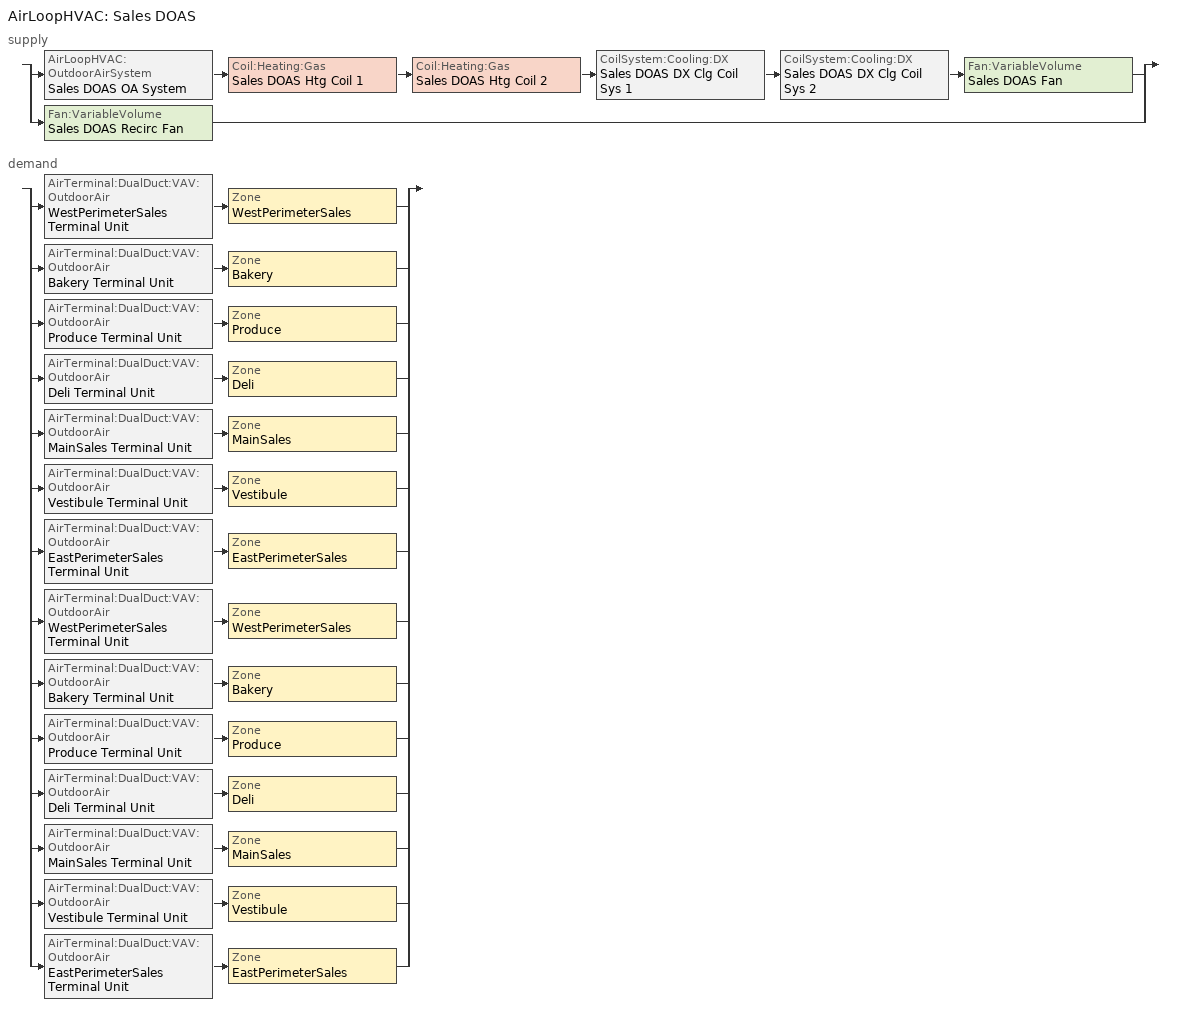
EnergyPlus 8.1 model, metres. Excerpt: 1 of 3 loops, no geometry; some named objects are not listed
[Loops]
AirLoopHVAC 'Sales DOAS'
 supply: split
  | AirLoopHVAC:OutdoorAirSystem 'Sales DOAS OA System' > Coil:Heating:Gas 'Sales DOAS Htg Coil 1' > Coil:Heating:Gas 'Sales DOAS Htg Coil 2' > CoilSystem:Cooling:DX 'Sales DOAS DX Clg Coil Sys 1' > CoilSystem:Cooling:DX 'Sales DOAS DX Clg Coil Sys 2' > Fan:VariableVolume 'Sales DOAS Fan'
  | Fan:VariableVolume 'Sales DOAS Recirc Fan'
 demand: split
  | AirTerminal:DualDuct:VAV:OutdoorAir 'WestPerimeterSales Terminal Unit' > Zone 'WestPerimeterSales'
  | AirTerminal:DualDuct:VAV:OutdoorAir 'Bakery Terminal Unit' > Zone 'Bakery'
  | AirTerminal:DualDuct:VAV:OutdoorAir 'Produce Terminal Unit' > Zone 'Produce'
  | AirTerminal:DualDuct:VAV:OutdoorAir 'Deli Terminal Unit' > Zone 'Deli'
  | AirTerminal:DualDuct:VAV:OutdoorAir 'MainSales Terminal Unit' > Zone 'MainSales'
  | AirTerminal:DualDuct:VAV:OutdoorAir 'Vestibule Terminal Unit' > Zone 'Vestibule'
  | AirTerminal:DualDuct:VAV:OutdoorAir 'EastPerimeterSales Terminal Unit' > Zone 'EastPerimeterSales'
  | AirTerminal:DualDuct:VAV:OutdoorAir 'WestPerimeterSales Terminal Unit' > Zone 'WestPerimeterSales'
  | AirTerminal:DualDuct:VAV:OutdoorAir 'Bakery Terminal Unit' > Zone 'Bakery'
  | AirTerminal:DualDuct:VAV:OutdoorAir 'Produce Terminal Unit' > Zone 'Produce'
  | AirTerminal:DualDuct:VAV:OutdoorAir 'Deli Terminal Unit' > Zone 'Deli'
  | AirTerminal:DualDuct:VAV:OutdoorAir 'MainSales Terminal Unit' > Zone 'MainSales'
  | AirTerminal:DualDuct:VAV:OutdoorAir 'Vestibule Terminal Unit' > Zone 'Vestibule'
  | AirTerminal:DualDuct:VAV:OutdoorAir 'EastPerimeterSales Terminal Unit' > Zone 'EastPerimeterSales'
[Sizing:Zone] Zone Cooling Design Supply Air Temperature Input Method=SupplyAirTemperature; Zone Cooling Design Supply Air Temperature {C}=14; Zone Heating Design Supply Air Temperature Input Method=SupplyAirTemperature; Zone Heating Design Supply Air Temperature {C}=40; Zone Cooling Design Supply Air Humidity Ratio {kgWater/kgDryAir}=0.0085; Zone Heating Design Supply Air Humidity Ratio {kgWater/kgDryAir}=0.008; Cooling Design Air Flow Method=DesignDay; Cooling Minimum Air Flow Fraction=0; Heating Design Air Flow Method=DesignDay; Heating Design Air Flow Rate {m3/s}=0
Name | Design Specification Outdoor Air Object
WestPerimeterSales | SZ DSOA WestPerimeterSales
Bakery | SZ DSOA Bakery
Produce | SZ DSOA Produce
Deli | SZ DSOA Deli
MainSales | SZ DSOA MainSales
Vestibule | SZ DSOA Vestibule
EastPerimeterSales | SZ DSOA EastPerimeterSales
[DesignSpecification:OutdoorAir] Outdoor Air Method=Sum; Outdoor Air Flow Air Changes per Hour {1/hr}=0; Outdoor Air Flow Rate Fraction Schedule=Bldg_Occ_Sch
Name | Outdoor Air Flow per Person {m3/s-person} | Outdoor Air Flow per Zone Floor Area {m3/s-m2} | Outdoor Air Flow per Zone {m3/s}
SZ DSOA WestPerimeterSales; SZ DSOA Produce; SZ DSOA MainSales; SZ DSOA EastPerimeterSales | 0 | 0.0015 | 0
SZ DSOA Bakery; SZ DSOA Deli | 0.0075 | 0 | 1.11049
SZ DSOA Vestibule | 0 | 0.00025 | 0
[ZoneControl:Thermostat] Control Type Schedule=Dual Zone Control Type Sched; Control Object Type 1=ThermostatSetpoint:DualSetpoint
Name | Zone or ZoneList | Control Name 1
WestPerimeterSales Thermostat | WestPerimeterSales | WestPerimeterSales DualSPSched
Bakery Thermostat | Bakery | Bakery DualSPSched
Produce Thermostat | Produce | Produce DualSPSched
Deli Thermostat | Deli | Deli DualSPSched
MainSales Thermostat | MainSales | MainSales DualSPSched
Vestibule Thermostat | Vestibule | Vestibule DualSPSched
EastPerimeterSales Thermostat | EastPerimeterSales | EastPerimeterSales DualSPSched
[ThermostatSetpoint:DualSetpoint]
Name | Heating Setpoint Temperature Schedule | Cooling Setpoint Temperature Schedule
WestPerimeterSales DualSPSched; Bakery DualSPSched; Produce DualSPSched; Deli DualSPSched; MainSales DualSPSched; EastPerimeterSales DualSPSched | HtgSetP_Sch | ClgSetP_Sch
Vestibule DualSPSched | Vestibule_HtgSetP_Sch | Vestibule_ClgSetP_Sch
[Zone equipment]
WestPerimeterSales: WestPerimeterSales Terminal Unit, WestPerimeterSales PTHP
Bakery: Bakery Terminal Unit, Bakery PTHP, Bakery Exhaust Fan
Produce: Produce Terminal Unit, Produce PTHP
Deli: Deli Terminal Unit, Deli PTHP, Deli Exhaust Fan
MainSales: MainSales Terminal Unit, MainSales PTHP
Vestibule: Vestibule Terminal Unit, Vestibule PTHP
EastPerimeterSales: EastPerimeterSales Terminal Unit, EastPerimeterSales PTHP
[Fan:ZoneExhaust] Availability Schedule=MinOA_MotorizedDamper_Sched; Fan Total Efficiency=0.45; Pressure Rise {Pa}=125; Maximum Flow Rate {m3/s}=1.11049; Flow Fraction Schedule=Gas Kit Equip Sch
Bakery Exhaust Fan; Deli Exhaust Fan
[SetpointManager:Scheduled]
Sales DOAS Recirc SAT Setpoint: Control Variable=Temperature; Schedule=DOAS SAT Sch; Setpoint Node or NodeList=Sales DOAS Recirc Supply Equipment Outlet Node
[Refrigeration:CaseAndWalkInList]
Name | Case or WalkIn Name 1 | Case or WalkIn Name 2 | Case or WalkIn Name 3 | Case or WalkIn Name 4 | Case or WalkIn Name 5 | Case or WalkIn Name 6 | Case or WalkIn Name 7 | Case or WalkIn Name 8 | Case or WalkIn Name 9 | Case or WalkIn Name 10 | Case or WalkIn Name 11 | Case or WalkIn Name 12 | Case or WalkIn Name 13 | Case or WalkIn Name 14 | Case or WalkIn Name 15
Rack A Case and Walk-In List | A01 Ice Cream Reach-Ins | A02 Ice Cream Reach-Ins | A03 Ice Cream Reach-Ins | A04 Ice Cream Coffins | A05 Grocery Freezer | B04 Bakery Freezer
Rack C Case and Walk-In List | C01 Deli Cases | C02 Deli Cases | C03 Deli Cases | C04 Dairy Cases | C05 Dairy Cases | C06 Meat Cases | C07 Meat Cases | C08 Meat Cases | D01 Beverage Cases | D03 Salad Cases | D04 Produce Cases | D05 Produce Cases | D07 Floral Cases | D09 Prepared Foods Cases | D10 Prepared Foods Cases
Rack B Case and Walk-In List | B01 Frozen Food Reach-Ins | B02 Frozen Food Reach-Ins | B03 Frozen Food Reach-Ins
Rack D Case and Walk-In List | C09 Service Meat Cases | C10 Dairy Cooler | C11 Beer Cooler | D02 Service Deli Cases | D06 Produce Islands | D08 Service Bakery Cases | D11 Meat Cooler | D12 Meat Prep | D13 Bloom Box | D14 Deli Cooler | D15 Produce Cooler | D16 Fish Cooler
[Refrigeration:Case] Availability Schedule=Always_On; Zone=MainSales; Rated Ambient Temperature {C}=23.9; Rated Ambient Relative Humidity {percent}=55; Rated Runtime Fraction=0.85; Latent Case Credit Curve Type=DewpointMethod; Case Lighting Schedule=HVACOperationSchd; Fraction of Lighting Energy to Case=0.5; Fraction of Anti-Sweat Heater Energy to Case=0.7; Under Case HVAC Return Air Fraction=0; Refrigerated Case Restocking Schedule=Always_Off; Case Credit Fraction Schedule=Always_On
Name | Rated Total Cooling Capacity per Unit Length {W/m} | Rated Latent Heat Ratio | Case Length {m} | Case Operating Temperature {C} | Latent Case Credit Curve | Standard Case Fan Power per Unit Length {W/m} | Operating Case Fan Power per Unit Length {W/m} | Standard Case Lighting Power per Unit Length {W/m} | Installed Case Lighting Power per Unit Length {W/m} | Case Anti-Sweat Heater Power per Unit Length {W/m} | Minimum Anti-Sweat Heater Power per Unit Length {W/m} | Anti-Sweat Heater Control Type | Case Defrost Power per Unit Length {W/m} | Case Defrost Type | Case Defrost Schedule | Case Defrost Drip-Down Schedule | Defrost Energy Correction Curve Type | Defrost Energy Correction Curve | Design Evaporator Temperature or Brine Inlet Temperature {C}
A01 Ice Cream Reach-Ins | 336.8 | 0.1 | 14.6 | -24.4 | Glass Door Latent Curve | 23 | 23 | 27.7 | 27.7 | 68.5 | 68.5 | Constant | 957.7 | ElectricwithTemperatureTermination | A01 Defrost Sch | A01 Drip-Down Sch | DewpointMethod | Glass Door Defrost Curve | -27.2
A02 Ice Cream Reach-Ins | 336.8 | 0.1 | 14.6 | -24.4 | Glass Door Latent Curve | 23 | 23 | 27.7 | 27.7 | 68.5 | 68.5 | Constant | 957.7 | ElectricwithTemperatureTermination | A02 Defrost Sch | A02 Drip-Down Sch | DewpointMethod | Glass Door Defrost Curve | -27.2
A03 Ice Cream Reach-Ins | 336.8 | 0.1 | 14.6 | -24.4 | Glass Door Latent Curve | 23 | 23 | 27.7 | 27.7 | 68.5 | 68.5 | Constant | 957.7 | ElectricwithTemperatureTermination | A03 Defrost Sch | A03 Drip-Down Sch | DewpointMethod | Glass Door Defrost Curve | -27.2
A04 Ice Cream Coffins | 575 | 0.15 | 2.4 | -24.4 | Coffin Latent Curve | 13.1 | 13.1 | 0 | 0 | 85.3 | 85.3 | Constant | 1115.5 | ElectricwithTemperatureTermination | A04 Defrost Sch | A04 Drip-Down Sch | DewpointMethod | Coffin Defrost Curve | -28.9
B01 Frozen Food Reach-Ins | 310.6 | 0.1 | 13.8 | -20.6 | Glass Door Latent Curve | 23 | 23 | 27.7 | 27.7 | 68.5 | 68.5 | Constant | 957.7 | ElectricwithTemperatureTermination | B01 Defrost Sch | B01 Drip-Down Sch | DewpointMethod | Glass Door Defrost Curve | -22.8
B02 Frozen Food Reach-Ins | 310.6 | 0.1 | 13.8 | -20.6 | Glass Door Latent Curve | 23 | 23 | 27.7 | 27.7 | 68.5 | 68.5 | Constant | 957.7 | ElectricwithTemperatureTermination | B02 Defrost Sch | B02 Drip-Down Sch | DewpointMethod | Glass Door Defrost Curve | -22.8
B03 Frozen Food Reach-Ins | 310.6 | 0.1 | 13.8 | -20.6 | Glass Door Latent Curve | 23 | 23 | 27.7 | 27.7 | 68.5 | 68.5 | Constant | 957.7 | ElectricwithTemperatureTermination | B03 Defrost Sch | B03 Drip-Down Sch | DewpointMethod | Glass Door Defrost Curve | -22.8
C01 Deli Cases | 251 | 0.3 | 8.5 | 3.9 | Glass Door Latent Curve | 14.8 | 14.8 | 22.8 | 22.8 | 0 | 0 | None | 0 | OffCycle | C01 Defrost Sch | C01 Drip-Down Sch | None |  | 1.1
C02 Deli Cases | 251 | 0.3 | 8.5 | 3.9 | Glass Door Latent Curve | 14.8 | 14.8 | 22.8 | 22.8 | 0 | 0 | None | 0 | OffCycle | C02 Defrost Sch | C02 Drip-Down Sch | None |  | 1.1
C03 Deli Cases | 251 | 0.3 | 8.5 | 3.9 | Glass Door Latent Curve | 14.8 | 14.8 | 22.8 | 22.8 | 0 | 0 | None | 0 | OffCycle | C03 Defrost Sch | C03 Drip-Down Sch | None |  | 1.1
C04 Dairy Cases | 251 | 0.3 | 7.3 | 3.9 | Glass Door Latent Curve | 14.8 | 14.8 | 22.8 | 22.8 | 0 | 0 | None | 0 | OffCycle | C04 Defrost Sch | C04 Drip-Down Sch | None |  | 1.1
C05 Dairy Cases | 251 | 0.3 | 6.1 | 3.9 | Glass Door Latent Curve | 14.8 | 14.8 | 22.8 | 22.8 | 0 | 0 | None | 0 | OffCycle | C05 Defrost Sch | C05 Drip-Down Sch | None |  | 1.1
C06 Meat Cases | 251 | 0.3 | 6.1 | 3.9 | Glass Door Latent Curve | 14.8 | 14.8 | 22.8 | 22.8 | 0 | 0 | None | 0 | OffCycle | C06 Defrost Sch | C06 Drip-Down Sch | None |  | 1.1
C07 Meat Cases | 251 | 0.3 | 6.1 | 3.9 | Glass Door Latent Curve | 14.8 | 14.8 | 22.8 | 22.8 | 0 | 0 | None | 0 | OffCycle | C07 Defrost Sch | C07 Drip-Down Sch | None |  | 1.1
C08 Meat Cases | 1011.5 | 0.3 | 6.1 | -0.6 | Open Latent Curve | 23 | 23 | 27.1 | 27.1 | 0 | 0 | None | 0 | OffCycle | C08 Defrost Sch | C08 Drip-Down Sch | None |  | -2.2
C09 Service Meat Cases | 403.8 | 0.1 | 6.1 | -4.4 | Glass Door Latent Curve | 27.1 | 27.1 | 25.2 | 25.2 | 0 | 0 | None | 0 | OffCycle | C09 Defrost Sch | C09 Drip-Down Sch | None |  | -7.8
D01 Beverage Cases | 251 | 0.3 | 4.9 | 3.9 | Glass Door Latent Curve | 14.8 | 14.8 | 22.8 | 22.8 | 0 | 0 | None | 0 | OffCycle | D01 Defrost Sch | D01 Drip-Down Sch | None |  | 1.1
D02 Service Deli Cases | 403.8 | 0.1 | 13.4 | -4.4 | Glass Door Latent Curve | 27.1 | 27.1 | 25.2 | 25.2 | 0 | 0 | None | 0 | OffCycle | D02 Defrost Sch | D02 Drip-Down Sch | None |  | -7.8
D03 Salad Cases | 251 | 0.3 | 7.3 | 3.9 | Glass Door Latent Curve | 14.8 | 14.8 | 22.8 | 22.8 | 0 | 0 | None | 0 | OffCycle | D03 Defrost Sch | D03 Drip-Down Sch | None |  | 1.1
D04 Produce Cases | 251 | 0.3 | 7.3 | 3.9 | Glass Door Latent Curve | 14.8 | 14.8 | 22.8 | 22.8 | 0 | 0 | None | 0 | OffCycle | D04 Defrost Sch | D04 Drip-Down Sch | None |  | 1.1
D05 Produce Cases | 1181.7 | 0.3 | 7.3 | 0.6 | Open Latent Curve | 29.5 | 29.5 | 31.2 | 31.2 | 0 | 0 | None | 0 | OffCycle | D05 Defrost Sch | D05 Drip-Down Sch | None |  | -1.1
D06 Produce Islands | 1048.1 | 0.15 | 11 | 1.1 | Coffin Latent Curve | 16.4 | 16.4 | 0 | 0 | 0 | 0 | None | 0 | OffCycle | D06 Defrost Sch | D06 Drip-Down Sch | None |  | -4.4
D07 Floral Cases | 251 | 0.3 | 3.7 | 3.9 | Glass Door Latent Curve | 14.8 | 14.8 | 22.8 | 22.8 | 0 | 0 | None | 0 | OffCycle | D07 Defrost Sch | D07 Drip-Down Sch | None |  | 1.1
D08 Service Bakery Cases | 403.8 | 0.1 | 2.4 | -4.4 | Glass Door Latent Curve | 27.1 | 27.1 | 25.2 | 25.2 | 0 | 0 | None | 0 | OffCycle | D08 Defrost Sch | D08 Drip-Down Sch | None |  | -7.8
D09 Prepared Foods Cases | 619.2 | 0.3 | 8.5 | 0.6 | Open Latent Curve | 11.5 | 11.5 | 31.2 | 31.2 | 9.8 | 9.8 | None | 0 | OffCycle | D09 Defrost Sch | D09 Drip-Down Sch | None |  | -2.2
D10 Prepared Foods Cases | 619.2 | 0.3 | 8.5 | 0.6 | Open Latent Curve | 11.5 | 11.5 | 31.2 | 31.2 | 9.8 | 9.8 | None | 0 | OffCycle | D10 Defrost Sch | D10 Drip-Down Sch | None |  | -2.2
[Refrigeration:WalkIn] Availability Schedule=Always_On; Rated Circulation Fan Power {W}=0; Lighting Schedule=HVACOperationSchd; Temperature Termination Defrost Fraction to Ice=0.7; Restocking Schedule=Always_Off; Area of Glass Reach In Doors Facing Zone 1 {m2}=0; Height of Glass Reach In Doors Facing Zone 1 {m}=0; Glass Reach In Door U Value Facing Zone 1 {W/m2-K}=2.27; Height of Stocking Doors Facing Zone 1 {m}=2.1; Stocking Door Opening Schedule Name Facing Zone 1=Walk-In Door Sch
Name | Rated Coil Cooling Capacity {W} | Operating Temperature {C} | Rated Cooling Source Temperature {C} | Rated Total Heating Power {W} | Heating Power Schedule | Rated Cooling Coil Fan Power {W} | Rated Total Lighting Power {W} | Defrost Type | Defrost Control Type | Defrost Schedule | Defrost Drip-Down Schedule | Defrost Power {W} | Insulated Floor Surface Area {m2} | Insulated Floor U-Value {W/m2-K} | Zone Name 1 | Total Insulated Surface Area Facing Zone 1 {m2} | Insulated Surface U-Value Facing Zone 1 {W/m2-K} | Area of Stocking Doors Facing Zone 1 {m2} | Stocking Door U Value Facing Zone 1 {W/m2-K} | Stocking Door Opening Protection Type Facing Zone 1
B04 Bakery Freezer | 3030 | -26.1 | -31.7 | 242 | Always_Off | 236 | 18.525 | Electric | TemperatureTermination | B04 Defrost Sch | B04 Drip-Down Sch | 3600 | 11.5 | 0.2 | Bakery | 52.6 | 0.14 | 3.3 | 0.18 | None
D12 Meat Prep | 9594 | -3.9 | 12.8 | 0 |  | 220 | 90 | OffCycle | TimeSchedule | D12 Defrost Sch | D12 Drip-Down Sch | 0 | 55.7 | 2.27 | Deli | 147.1 | 0.23 | 6.5 | 0.23 | StripCurtain
D14 Deli Cooler | 3006 | -3.9 | 1.7 | 0 |  | 114 | 17.62425 | OffCycle | TimeSchedule | D14 Defrost Sch | D14 Drip-Down Sch | 0 | 10.9 | 2.27 | Deli | 52.6 | 0.23 | 3.3 | 0.23 | StripCurtain
[Refrigeration:System] Minimum Condensing Temperature {C}=15.6; Refrigeration System Working Fluid Type=R404A; Suction Temperature Control Type=FloatSuctionTemperature; Sum UA Suction Piping {W/K}=5.8; Suction Piping Zone=MainSales; Number of Compressor Stages=1; Intercooler Type=None
Name | Refrigerated Case or Walkin or CaseAndWalkInList | Refrigeration Condenser | Compressor or CompressorList | Mechanical Subcooler | Liquid Suction Heat Exchanger Subcooler
Rack A | Rack A Case and Walk-In List | Rack A Condenser | Rack A Compressor List | Rack A MSC | Rack A LSHx
Rack B | Rack B Case and Walk-In List | Rack B Condenser | Rack B Compressor List | Rack B MSC | Rack B LSHx
Rack C | Rack C Case and Walk-In List | Rack C Condenser | Rack C Compressor List |  | Rack C LSHx
Rack D | Rack D Case and Walk-In List | Rack D Condenser | Rack D Compressor List | Rack D MSC | Rack D LSHx
[Refrigeration:CompressorList]
Name | Refrigeration Compressor Name 1 | Refrigeration Compressor Name 2 | Refrigeration Compressor Name 3 | Refrigeration Compressor Name 4 | Refrigeration Compressor Name 5 | Refrigeration Compressor Name 6 | Refrigeration Compressor Name 7 | Refrigeration Compressor Name 8 | Refrigeration Compressor Name 9 | Refrigeration Compressor Name 10 | Refrigeration Compressor Name 11 | Refrigeration Compressor Name 12 | Refrigeration Compressor Name 13 | Refrigeration Compressor Name 14 | Refrigeration Compressor Name 15 | Refrigeration Compressor Name 16 | Refrigeration Compressor Name 17 | Refrigeration Compressor Name 18 | Refrigeration Compressor Name 19 | Refrigeration Compressor Name 20
Rack A Compressor List | Rack A Compressor 1 | Rack A Compressor 2 | Rack A Compressor 3 | Rack A Compressor 4 | Rack A Compressor 5 | Rack A Compressor 6 | Rack A Compressor 7 | Rack A Compressor 8 | Rack A Compressor 9 | Rack A Compressor 10 | Rack A Compressor 11 | Rack A Compressor 12 | Rack A Compressor 13 | Rack A Compressor 14 | Rack A Compressor 15 | Rack A Compressor 16 | Rack A Compressor 17 | Rack A Compressor 18 | Rack A Compressor 19 | Rack A Compressor 20
Rack B Compressor List | Rack B Compressor 1 | Rack B Compressor 2 | Rack B Compressor 3 | Rack B Compressor 4 | Rack B Compressor 5 | Rack B Compressor 6 | Rack B Compressor 7 | Rack B Compressor 8 | Rack B Compressor 9 | Rack B Compressor 10 | Rack B Compressor 11 | Rack B Compressor 12 | Rack B Compressor 13 | Rack B Compressor 14 | Rack B Compressor 15 | Rack B Compressor 16 | Rack B Compressor 17 | Rack B Compressor 18 | Rack B Compressor 19 | Rack B Compressor 20
Rack C Compressor List | Rack C Compressor 1 | Rack C Compressor 2 | Rack C Compressor 3 | Rack C Compressor 4 | Rack C Compressor 5 | Rack C Compressor 6 | Rack C Compressor 7 | Rack C Compressor 8 | Rack C Compressor 9 | Rack C Compressor 10 | Rack C Compressor 11 | Rack C Compressor 12 | Rack C Compressor 13 | Rack C Compressor 14 | Rack C Compressor 15 | Rack C Compressor 16 | Rack C Compressor 17 | Rack C Compressor 18 | Rack C Compressor 19 | Rack C Compressor 20
Rack D Compressor List | Rack D Compressor 1 | Rack D Compressor 2 | Rack D Compressor 3 | Rack D Compressor 4 | Rack D Compressor 5 | Rack D Compressor 6 | Rack D Compressor 7 | Rack D Compressor 8 | Rack D Compressor 9 | Rack D Compressor 10 | Rack D Compressor 11 | Rack D Compressor 12 | Rack D Compressor 13 | Rack D Compressor 14 | Rack D Compressor 15 | Rack D Compressor 16 | Rack D Compressor 17 | Rack D Compressor 18 | Rack D Compressor 19 | Rack D Compressor 20
[Refrigeration:Condenser:AirCooled] Rated Subcooling Temperature Difference {deltaC}=0; Condenser Fan Speed Control Type=TwoSpeed; Minimum Fan Air Flow Ratio=0.1
Name | Rated Effective Total Heat Rejection Rate Curve | Rated Fan Power {W}
Rack A Condenser | Rack A Cond Curve | 1699.86
Rack B Condenser | Rack B Cond Curve | 723.056
Rack C Condenser | Rack C Cond Curve | 2157.15
Rack D Condenser | Rack D Cond Curve | 3773.37
[AirTerminal:DualDuct:VAV:OutdoorAir] Availability Schedule=Always_On; Maximum Terminal Air Flow Rate {m3/s}=AutoSize; Per Person Ventilation Rate Mode=DesignOccupancy
Name | Design Specification Outdoor Air Object
WestPerimeterSales Terminal Unit | SZ DSOA WestPerimeterSales
Bakery Terminal Unit | SZ DSOA Bakery
Produce Terminal Unit | SZ DSOA Produce
Deli Terminal Unit | SZ DSOA Deli
MainSales Terminal Unit | SZ DSOA MainSales
Vestibule Terminal Unit | SZ DSOA Vestibule
EastPerimeterSales Terminal Unit | SZ DSOA EastPerimeterSales
[ZoneHVAC:PackagedTerminalHeatPump] Availability Schedule=Always_On; Supply Air Flow Rate During Cooling Operation {m3/s}=AutoSize; Supply Air Flow Rate During Heating Operation {m3/s}=AutoSize; Supply Air Flow Rate When No Cooling or Heating is Needed {m3/s}=AutoSize; Outdoor Air Flow Rate During Cooling Operation {m3/s}=0; Outdoor Air Flow Rate During Heating Operation {m3/s}=0; Outdoor Air Flow Rate When No Cooling or Heating is Needed {m3/s}=0; Heating Convergence Tolerance=0.001; Minimum Outdoor Dry-Bulb Temperature for Compressor Operation {C}=-8; Cooling Convergence Tolerance=0.001; Maximum Supply Air Temperature from Supplemental Heater {C}=AutoSize; Maximum Outdoor Dry-Bulb Temperature for Supplemental Heater Operation {C}=18; Fan Placement=BlowThrough; Supply Air Fan Operating Mode Schedule=Always Off
Name | Supply Air Fan | Heating Coil | Cooling Coil | Supplemental Heating Coil
WestPerimeterSales PTHP | WestPerimeterSales PTHP Fan | WestPerimeterSales PTHP Htg Coil | WestPerimeterSales PTHP Clg Coil | WestPerimeterSales PTHP Sup Coil
Bakery PTHP | Bakery PTHP Fan | Bakery PTHP Htg Coil | Bakery PTHP Clg Coil | Bakery PTHP Sup Coil
Produce PTHP | Produce PTHP Fan | Produce PTHP Htg Coil | Produce PTHP Clg Coil | Produce PTHP Sup Coil
Deli PTHP | Deli PTHP Fan | Deli PTHP Htg Coil | Deli PTHP Clg Coil | Deli PTHP Sup Coil
MainSales PTHP | MainSales PTHP Fan | MainSales PTHP Htg Coil | MainSales PTHP Clg Coil | MainSales PTHP Sup Coil
Vestibule PTHP | Vestibule PTHP Fan | Vestibule PTHP Htg Coil | Vestibule PTHP Clg Coil | Vestibule PTHP Sup Coil
EastPerimeterSales PTHP | EastPerimeterSales PTHP Fan | EastPerimeterSales PTHP Htg Coil | EastPerimeterSales PTHP Clg Coil | EastPerimeterSales PTHP Sup Coil
[Coil:Heating:DX:SingleSpeed] Availability Schedule=Always_On; Gross Rated Heating Capacity {W}=AutoSize; Gross Rated Heating COP {W/W}=3.4; Rated Air Flow Rate {m3/s}=AutoSize; Rated Supply Fan Power Per Volume Flow Rate {W/(m3/s)}=773.3; Heating Capacity Function of Temperature Curve=PTHP-Htg-Cap-fT; Heating Capacity Function of Flow Fraction Curve=PTHP-Htg-Cap-fFF; Energy Input Ratio Function of Temperature Curve=PTHP-Htg-EIR-fT; Energy Input Ratio Function of Flow Fraction Curve=PTHP-Htg-EIR-fFF; Part Load Fraction Correlation Curve=PTHP-Htg-PLF-fPLR; Minimum Outdoor Dry-Bulb Temperature for Compressor Operation {C}=-8; Maximum Outdoor Dry-Bulb Temperature for Defrost Operation {C}=5; Crankcase Heater Capacity {W}=200; Maximum Outdoor Dry-Bulb Temperature for Crankcase Heater Operation {C}=8; Defrost Strategy=Resistive; Defrost Control=Timed; Defrost Time Period Fraction=0.166667; Resistive Defrost Heater Capacity {W}=AutoSize
WestPerimeterSales PTHP Htg Coil; Bakery PTHP Htg Coil; Produce PTHP Htg Coil; Deli PTHP Htg Coil; MainSales PTHP Htg Coil; Vestibule PTHP Htg Coil; EastPerimeterSales PTHP Htg Coil
[Coil:Cooling:DX:SingleSpeed] Availability Schedule=Always_On; Gross Rated Total Cooling Capacity {W}=AutoSize; Gross Rated Sensible Heat Ratio=AutoSize; Gross Rated Cooling COP {W/W}=3.8; Rated Air Flow Rate {m3/s}=AutoSize; Rated Evaporator Fan Power Per Volume Flow Rate {W/(m3/s)}=773.3; Total Cooling Capacity Function of Temperature Curve=PTHP-Clg-Cap-fT; Total Cooling Capacity Function of Flow Fraction Curve=PTHP-Clg-Cap-fFF; Energy Input Ratio Function of Temperature Curve=PTHP-Clg-EIR-fT; Energy Input Ratio Function of Flow Fraction Curve=PTHP-Clg-EIR-fFF; Part Load Fraction Correlation Curve=PTHP-Clg-PLF-fPLR; Nominal Time for Condensate Removal to Begin {s}=1000; Ratio of Initial Moisture Evaporation Rate and Steady State Latent Capacity=1.5; Maximum Cycling Rate {cycles/hr}=3; Latent Capacity Time Constant {s}=45; Condenser Type=AirCooled
WestPerimeterSales PTHP Clg Coil; Bakery PTHP Clg Coil; Produce PTHP Clg Coil; Deli PTHP Clg Coil; MainSales PTHP Clg Coil; Vestibule PTHP Clg Coil; EastPerimeterSales PTHP Clg Coil
[Coil:Heating:Electric] Availability Schedule=Always_On; Efficiency=1; Nominal Capacity {W}=AutoSize
WestPerimeterSales PTHP Sup Coil; Bakery PTHP Sup Coil; Produce PTHP Sup Coil; Deli PTHP Sup Coil; MainSales PTHP Sup Coil; Vestibule PTHP Sup Coil; EastPerimeterSales PTHP Sup Coil
[Fan:OnOff] Availability Schedule=Always_On; Fan Total Efficiency=0.6; Pressure Rise {Pa}=250; Maximum Flow Rate {m3/s}=AutoSize; Motor Efficiency=0.95; Motor In Airstream Fraction=1
WestPerimeterSales PTHP Fan; Bakery PTHP Fan; Produce PTHP Fan; Deli PTHP Fan; MainSales PTHP Fan; Vestibule PTHP Fan; EastPerimeterSales PTHP Fan
[AirLoopHVAC]
Sales DOAS: Design Supply Air Flow Rate {m3/s}=AutoSize
[SetpointManager:MixedAir] Control Variable=Temperature
Name | Setpoint Node or NodeList
Sales DOAS Htg Coil 1 SAT Mgr | Sales DOAS Htg Coil 2 Inlet Node
Sales DOAS Htg Coil 2 SAT Mgr | Sales DOAS Clg Coil 1 Inlet Node
Sales DOAS Clg Coil 1 SAT Mgr | Sales DOAS Clg Coil 2 Inlet Node
Sales DOAS Heat Recovery Mixed Air Temp Mgr | Sales DOAS OA Mixer Outdoor Air Stream Node
[Sizing:System]
Sales DOAS: Type of Load to Size On=VentilationRequirement; Design Outdoor Air Flow Rate {m3/s}=AutoSize; Minimum System Air Flow Ratio=1; Preheat Design Temperature {C}=7; Preheat Design Humidity Ratio {kgWater/kgDryAir}=0.008; Precool Design Temperature {C}=12.8; Precool Design Humidity Ratio {kgWater/kgDryAir}=0.008; Central Cooling Design Supply Air Temperature {C}=12.8; Central Heating Design Supply Air Temperature {C}=40; Sizing Option=NonCoincident; 100% Outdoor Air in Cooling=Yes; 100% Outdoor Air in Heating=Yes; Central Cooling Design Supply Air Humidity Ratio {kgWater/kgDryAir}=0.0085; Central Heating Design Supply Air Humidity Ratio {kgWater/kgDryAir}=0.008; Cooling Design Air Flow Method=DesignDay; Cooling Design Air Flow Rate {m3/s}=0; Heating Design Air Flow Method=DesignDay; Heating Design Air Flow Rate {m3/s}=0; System Outdoor Air Method=ZoneSum; Zone Maximum Outdoor Air Fraction=1
[HeatExchanger:AirToAir:SensibleAndLatent]
Sales DOAS OA Heat Recovery: Availability Schedule=Always_On; Nominal Supply Air Flow Rate {m3/s}=AutoSize; Sensible Effectiveness at 100% Heating Air Flow=0.826; Latent Effectiveness at 100% Heating Air Flow=0.761; Sensible Effectiveness at 75% Heating Air Flow=0.826; Latent Effectiveness at 75% Heating Air Flow=0.761; Sensible Effectiveness at 100% Cooling Air Flow=0.826; Latent Effectiveness at 100% Cooling Air Flow=0.761; Sensible Effectiveness at 75% Cooling Air Flow=0.826; Latent Effectiveness at 75% Cooling Air Flow=0.761; Nominal Electric Power {W}=0; Supply Air Outlet Temperature Control=Yes; Heat Exchanger Type=Rotary; Frost Control Type=ExhaustOnly; Threshold Temperature {C}=-23.3; Initial Defrost Time Fraction=0.167; Rate of Defrost Time Fraction Increase {1/K}=0.024; Economizer Lockout=Yes
[Controller:OutdoorAir]
Sales DOAS OA Controller: Minimum Outdoor Air Flow Rate {m3/s}=AutoSize; Maximum Outdoor Air Flow Rate {m3/s}=AutoSize; Economizer Control Type=NoEconomizer; Economizer Control Action Type=ModulateFlow; Lockout Type=NoLockout; Minimum Limit Type=FixedMinimum; Minimum Outdoor Air Schedule=MinOA_MotorizedDamper_Sched; Minimum Fraction of Outdoor Air Schedule=Always_On; High Humidity Control=No; Heat Recovery Bypass Control Type=BypassWhenOAFlowGreaterThanMinimum
[Coil:Heating:Gas] Availability Schedule=Always_On; Gas Burner Efficiency=0.8; Nominal Capacity {W}=AutoSize
Sales DOAS Htg Coil 1; Sales DOAS Htg Coil 2
[CoilSystem:Cooling:DX] Availability Schedule=Always_On
Name | Cooling Coil
Sales DOAS DX Clg Coil Sys 1 | Sales DOAS Clg Coil 1
Sales DOAS DX Clg Coil Sys 2 | Sales DOAS Clg Coil 2
[Coil:Cooling:DX:TwoSpeed] Availability Schedule=Always_On; High Speed Gross Rated Total Cooling Capacity {W}=AutoSize; High Speed Rated Sensible Heat Ratio=AutoSize; High Speed Gross Rated Cooling COP {W/W}=4.7; High Speed Rated Air Flow Rate {m3/s}=AutoSize; Total Cooling Capacity Function of Temperature Curve=Clg-Cap-fT; Total Cooling Capacity Function of Flow Fraction Curve=Clg-Cap-fFF; Energy Input Ratio Function of Temperature Curve=Clg-EIR-fT; Energy Input Ratio Function of Flow Fraction Curve=Clg-EIR-fFF; Part Load Fraction Correlation Curve=Clg-PLF-fPLR; Low Speed Gross Rated Total Cooling Capacity {W}=AutoSize; Low Speed Gross Rated Sensible Heat Ratio=AutoSize; Low Speed Gross Rated Cooling COP {W/W}=3; Low Speed Rated Air Flow Rate {m3/s}=AutoSize; Low Speed Total Cooling Capacity Function of Temperature Curve=Clg-Cap-fT; Low Speed Energy Input Ratio Function of Temperature Curve=Clg-EIR-fT; Condenser Type=AirCooled; Basin Heater Capacity {W/K}=10; Basin Heater Setpoint Temperature {C}=2
Sales DOAS Clg Coil 1; Sales DOAS Clg Coil 2
[Fan:VariableVolume] Fan Total Efficiency=0.6; Pressure Rise {Pa}=1250; Maximum Flow Rate {m3/s}=AutoSize; Fan Power Minimum Flow Rate Input Method=Fraction; Fan Power Minimum Flow Fraction=0.6; Motor In Airstream Fraction=1; Fan Power Coefficient 1=0.0407599; Fan Power Coefficient 2=0.088045; Fan Power Coefficient 3=-0.0729261; Fan Power Coefficient 4=0.94374; Fan Power Coefficient 5=0
Name | Availability Schedule | Motor Efficiency
Sales DOAS Fan | HVACOperationSchd | 0.93
Sales DOAS Recirc Fan | Always Off | 0.9
[Refrigeration:Subcooler] Outlet Control Temperature {C}=10
Name | Subcooler Type | Capacity-Providing System | Liquid Suction Design Subcooling Temperature Difference {deltaC} | Design Liquid Inlet Temperature {C} | Design Vapor Inlet Temperature {C}
Rack A MSC; Rack B MSC; Rack D MSC | Mechanical | Rack C
Rack A LSHx | LiquidSuction |  | 11.1 | 21.1 | -13.3
Rack B LSHx | LiquidSuction |  | 11.1 | 21.1 | -4.4
Rack C LSHx | LiquidSuction |  | 11.1 | 21.1 | 10.6
Rack D LSHx | LiquidSuction |  | 11.1 | 21.1 | 5
[EnergyManagementSystem:Actuator] Actuated Component Type=Refrigeration:System; Actuated Component Control Type=Minimum Condensing Temperature
Name | Actuated Component Unique
Rack_A_CondenserSP | Rack A
Rack_B_CondenserSP | Rack B
Rack_C_CondenserSP | Rack C
Rack_D_CondenserSP | Rack D
[Schedule:Compact]
ALWAYS_ON: Through: 12/31, For: AllDays, Until: 24:00, 1
ALWAYS_OFF; Always Off: Through: 12/31, For: AllDays, Until: 24:00, 0
HVACOperationSchd: Through: 12/31, For: Weekdays SummerDesignDay, Until: 06:00, 0, Until: 22:00, 1, Until: 24:00, 0, For: Saturday WinterDesignDay, Until: 06:00, 0, Until: 22:00, 1, Until: 24:00, 0, For: Sunday Holidays AllOtherDays, Until: 06:00, 0, Until: 22:00, 1, Until: 24:00, 0
BLDG_OCC_SCH: Through: 12/31, For: Weekdays, Until: 06:00, 0, Until: 08:00, 0.1, Until: 09:00, 0.2, Until: 11:00, 0.5, Until: 15:00, 0.7, Until: 16:00, 0.8, Until: 17:00, 0.7, Until: 19:00, 0.5, Until: 22:00, 0.3, Until: 24:00, 0, For: SummerDesignDay, Until: 24:00, 1, For: Saturday, Until: 06:00, 0, Until: 08:00, 0.1, Until: 09:00, 0.2, Until: 10:00, 0.5, Until: 11:00, 0.6, Until: 17:00, 0.8, Until: 18:00, 0.6, Until: 21:00, 0.2, Until: 22:00, 0.1, Until: 24:00, 0, For: WinterDesignDay, Until: 24:00, 0, For: Sunday Holidays AllOtherDays, Until: 06:00, 0, Until: 10:00, 0.1, Until: 12:00, 0.2, Until: 17:00, 0.4, Until: 18:00, 0.2, Until: 22:00, 0.1, Until: 24:00, 0
HTGSETP_SCH: Through: 12/31, For: Weekdays WinterDesignDay, Until: 06:00, 15.6, Until: 22:00, 21, Until: 24:00, 15.6, For SummerDesignDay, Until: 24:00, 15.6, For: Saturday, Until: 06:00, 15.6, Until: 22:00, 21, Until: 24:00, 15.6, For: Sunday Holidays AllOtherDays, Until:  6:00, 15.6, Until: 22:00, 21, Until: 24:00, 15.6
CLGSETP_SCH: Through: 12/31, For: Weekdays SummerDesignDay, Until: 06:00, 30, Until: 22:00, 24, Until: 24:00, 30, For: Saturday, Until: 06:00, 30, Until: 22:00, 24, Until: 24:00, 30, For WinterDesignDay, Until: 24:00, 30, For: Sunday Holidays AllOtherDays, Until: 6:00, 30, Until: 22:00, 24, Until: 24:00, 30
MinOA_MotorizedDamper_Sched: Through: 12/31, For: Weekdays SummerDesignDay, Until: 06:00, 0, Until: 22:00, 1, Until: 24:00, 0, For: Saturday, Until: 06:00, 0, Until: 22:00, 1, Until: 24:00, 0, For: WinterDesignDay, Until: 24:00, 1, For: Sunday Holidays AllOtherDays, Until: 06:00, 0, Until: 22:00, 1, Until: 24:00, 0
Dual Zone Control Type Sched: Through: 12/31, For: AllDays, Until: 24:00, 4
Gas Kit Equip Sch: Through: 12/31, For: WinterDesignDay, Until: 24:00, 0, For: AllOtherDays, Until: 03:00, 0.01, Until: 06:00, 0.3, Until: 07:00, 1, Until: 08:00, 0.72, Until: 10:00, 0.36, Until: 11:00, 0.83, Until: 13:00, 0.94, Until: 24:00, 0.01
Vestibule_HtgSetP_Sch: Through: 12/31, For: AllDays, Until: 24:00, 7.2
Vestibule_ClgSetP_Sch: Through: 12/31, For: AllDays, Until: 24:00, 100
A01 Defrost Sch: Through: 12/31, For: AllDays, Until: 22:00, 0, Until: 22:45, 1, Until: 24:00, 0
A01 Drip-Down Sch: Through: 12/31, For: AllDays, Until: 22:00, 0, Until: 23:00, 1, Until: 24:00, 0
A02 Defrost Sch: Through: 12/31, For: AllDays, Until: 23:00, 0, Until: 23:45, 1, Until: 24:00, 0
A02 Drip-Down Sch: Through: 12/31, For: AllDays, Until: 23:00, 0, Until: 24:00, 1
A03 Defrost Sch; A04 Defrost Sch; C01 Defrost Sch; C01 Drip-Down Sch: Through: 12/31, For: AllDays, Until: 00:45, 1, Until: 24:00, 0
A03 Drip-Down Sch; A04 Drip-Down Sch: Through: 12/31, For: AllDays, Until: 01:00, 1, Until: 24:00, 0
B01 Defrost Sch: Through: 12/31, For: AllDays, Until: 01:00, 0, Until: 01:45, 1, Until: 24:00, 0
B01 Drip-Down Sch: Through: 12/31, For: AllDays, Until: 01:00, 0, Until: 02:00, 1, Until: 24:00, 0
B02 Defrost Sch: Through: 12/31, For: AllDays, Until: 02:00, 0, Until: 02:45, 1, Until: 24:00, 0
B02 Drip-Down Sch: Through: 12/31, For: AllDays, Until: 02:00, 0, Until: 03:00, 1, Until: 24:00, 0
B03 Defrost Sch: Through: 12/31, For: AllDays, Until: 03:00, 0, Until: 03:45, 1, Until: 24:00, 0
B03 Drip-Down Sch: Through: 12/31, For: AllDays, Until: 03:00, 0, Until: 04:00, 1, Until: 24:00, 0
B04 Defrost Sch: Through: 12/31, For: AllDays, Until: 08:00, 0, Until: 08:45, 1, Until: 20:00, 0, Until: 20:45, 1, Until: 24:00, 0
B04 Drip-Down Sch: Through: 12/31, For: AllDays, Until: 08:00, 0, Until: 08:50, 1, Until: 20:00, 0, Until: 20:50, 1, Until: 24:00, 0
C02 Defrost Sch; C02 Drip-Down Sch; D01 Defrost Sch; D01 Drip-Down Sch: Through: 12/31, For: AllDays, Until: 00:45, 0, Until: 01:30, 1, Until: 04:45, 0, Until: 05:30, 1, Until: 08:45, 0, Until: 09:30, 1, Until: 12:45, 0, Until: 13:30, 1, Until: 16:45, 0, Until: 17:30, 1, Until: 20:45, 0, Until: 21:30, 1, Until: 24:00, 0
C03 Defrost Sch; C03 Drip-Down Sch: Through: 12/31, For: AllDays, Until: 01:30, 0, Until: 02:15, 1, Until: 04:30, 0, Until: 06:15, 1, Until: 09:30, 0, Until: 10:15, 1, Until: 13:30, 0, Until: 14:15, 1, Until: 17:30, 0, Until: 18:15, 1, Until: 21:30, 0, Until: 22:15, 1, Until: 24:00, 0
C04 Defrost Sch; C04 Drip-Down Sch; D04 Defrost Sch; D04 Drip-Down Sch: Through: 12/31, For: AllDays, Until: 02:15, 0, Until: 03:00, 1, Until: 06:15, 0, Until: 07:00, 1, Until: 10:15, 0, Until: 11:00, 1, Until: 14:15, 0, Until: 15:00, 1, Until: 18:15, 0, Until: 19:00, 1, Until: 22:15, 0, Until: 23:00, 1, Until: 24:00, 0
C05 Defrost Sch; C05 Drip-Down Sch; D05 Defrost Sch; D05 Drip-Down Sch: Through: 12/31, For: AllDays, Until: 03:00, 0, Until: 03:45, 1, Until: 07:00, 0, Until: 07:45, 1, Until: 11:00, 0, Until: 11:45, 1, Until: 15:00, 0, Until: 15:45, 1, Until: 19:00, 0, Until: 19:45, 1, Until: 23:00, 0, Until: 23:45, 1, Until: 24:00, 0
C06 Defrost Sch; C06 Drip-Down Sch; D07 Defrost Sch; D07 Drip-Down Sch: Through: 12/31, For: AllDays, Until: 00:30, 1, Until: 03:45, 0, Until: 04:30, 1, Until: 07:45, 0, Until: 08:30, 1, Until: 11:45, 0, Until: 12:30, 1, Until: 15:45, 0, Until: 16:30, 1, Until: 19:45, 0, Until: 20:30, 1, Until: 23:45, 0, Until: 24:00, 1
C07 Defrost Sch; C07 Drip-Down Sch: Through: 12/31, For: AllDays, Until: 00:30, 0, Until: 01:15, 1, Until: 04:30, 0, Until: 05:15, 1, Until: 08:30, 0, Until: 09:15, 1, Until: 12:30, 0, Until: 13:15, 1, Until: 16:30, 0, Until: 17:15, 1, Until: 20:30, 0, Until: 21:15, 1, Until: 24:00, 0
C08 Defrost Sch; C08 Drip-Down Sch: Through: 12/31, For: AllDays, Until: 01:15, 0, Until: 02:00, 1, Until: 05:15, 0, Until: 06:00, 1, Until: 09:15, 0, Until: 10:00, 1, Until: 13:15, 0, Until: 14:00, 1, Until: 17:15, 0, Until: 18:00, 1, Until: 21:15, 0, Until: 22:00, 1, Until: 24:00, 0
C09 Defrost Sch; C09 Drip-Down Sch; D02 Defrost Sch; D02 Drip-Down Sch: Through: 12/31, For: AllDays, Until: 00:20, 1, Until: 06:00, 0, Until: 06:20, 1, Until: 12:00, 0, Until: 12:20, 1, Until: 18:00, 0, Until: 18:20, 1, Until: 24:00, 0
D03 Defrost Sch; D03 Drip-Down Sch: Through: 12/31, For: AllDays, Until: 01:30, 0, Until: 02:15, 1, Until: 05:30, 0, Until: 06:15, 1, Until: 09:30, 0, Until: 10:15, 1, Until: 13:30, 0, Until: 14:15, 1, Until: 17:30, 0, Until: 18:15, 1, Until: 21:30, 0, Until: 22:15, 1, Until: 24:00, 0
D06 Defrost Sch; D06 Drip-Down Sch: Through: 12/31, For: AllDays, Until: 01:00, 0, Until: 01:30, 1, Until: 13:00, 0, Until: 13:30, 1, Until: 24:00, 0
D08 Defrost Sch; D08 Drip-Down Sch: Through: 12/31, For: AllDays, Until: 00:20, 0, Until: 00:40, 1, Until: 06:20, 0, Until: 06:40, 1, Until: 12:20, 0, Until: 12:40, 1, Until: 18:20, 0, Until: 18:40, 1, Until: 24:00, 0
D09 Defrost Sch; D09 Drip-Down Sch: Through: 12/31, For: AllDays, Until: 02:00, 0, Until: 02:45, 1, Until: 08:00, 0, Until: 08:45, 1, Until: 14:00, 0, Until: 14:45, 1, Until: 20:00, 0, Until: 20:45, 1, Until: 24:00, 0
D10 Defrost Sch; D10 Drip-Down Sch: Through: 12/31, For: AllDays, Until: 02:45, 0, Until: 03:30, 1, Until: 08:45, 0, Until: 09:30, 1, Until: 14:45, 0, Until: 15:30, 1, Until: 20:45, 0, Until: 21:30, 1, Until: 24:00, 0
D12 Defrost Sch; D12 Drip-Down Sch: Through: 12/31, For: AllDays, Until: 11:00, 0, Until: 12:00, 1, Until: 23:00, 0, Until: 24:00, 1
D14 Defrost Sch; D14 Drip-Down Sch: Through: 12/31, For: AllDays, Until: 01:00, 0, Until: 02:00, 1, Until: 13:00, 0, Until: 14:00, 1, Until: 24:00, 0
Walk-In Door Sch: Through: 12/31, For: AllDays, Until: 6:00, 0, Until: 22:00, 0.0625, Until: 24:00, 0
DOAS SAT Sch: Through: 12/31, For: AllDays, Until: 24:00, 12.8
[Curve:Cubic]
Name | Coefficient1 Constant | Coefficient2 x | Coefficient3 x**2 | Coefficient4 x**3 | Minimum Value of x {BasedOnField A2} | Maximum Value of x {BasedOnField A2}
Glass Door Latent Curve; Coffin Latent Curve | 0.3379 | 0.0309 | 0.0005 | 4e-005 | -55 | 55
Open Latent Curve | -0.0187 | 0.0458 | 0.0011 | 5e-005 | -55 | 55
Glass Door Defrost Curve; Coffin Defrost Curve | 0.3475 | 0.0296 | 0.0007 | 3e-005 | -55 | 55
PTHP-Htg-Cap-fT | 0.758746 | 0.027626 | 0.000148716 | 3.4992e-06 | -20 | 20
PTHP-Htg-Cap-fFF | 0.84 | 0.16 | 0 | 0 | 0.5 | 1.5
PTHP-Htg-EIR-fT | 1.19248 | -0.0300438 | 0.00103745 | -2.3328e-05 | -20 | 20
[Curve:Linear] Coefficient1 Constant=0; Minimum Value of x {BasedOnField A2}=1.4; Maximum Value of x {BasedOnField A2}=33.3
Name | Coefficient2 x
Rack A Cond Curve | 88038
Rack B Cond Curve | 37448.1
Rack C Cond Curve | 111722
Rack D Cond Curve | 195428
[Curve:Quadratic]
Name | Coefficient1 Constant | Coefficient2 x | Coefficient3 x**2 | Minimum Value of x {BasedOnField A2} | Maximum Value of x {BasedOnField A2}
PTHP-Htg-EIR-fFF | 1.3824 | -0.4336 | 0.0512 | 0 | 1
PTHP-Htg-PLF-fPLR | 0.75 | 0.25 | 0 | 0 | 1
PTHP-Clg-Cap-fFF | 0.8 | 0.2 | 0 | 0.5 | 1.5
PTHP-Clg-EIR-fFF | 1.1552 | -0.1808 | 0.0256 | 0.5 | 1.5
PTHP-Clg-PLF-fPLR | 0.85 | 0.15 | 0 | 0 | 1
Clg-Cap-fFF | 0.77136 | 0.34053 | -0.11088 | 0.75918 | 1.13877
Clg-EIR-fFF | 1.2055 | -0.32953 | 0.12308 | 0.75918 | 1.13877
Clg-PLF-fPLR | 0.771 | 0.229 | 0 | 0 | 1
[Curve:Biquadratic] Minimum Value of x {BasedOnField A2}=17; Maximum Value of x {BasedOnField A2}=22; Minimum Value of y {BasedOnField A3}=13; Maximum Value of y {BasedOnField A3}=46
Name | Coefficient1 Constant | Coefficient2 x | Coefficient3 x**2 | Coefficient4 y | Coefficient5 y**2 | Coefficient6 x*y
PTHP-Clg-Cap-fT | 0.942588 | 0.00954335 | 0.00068377 | -0.0110427 | 5.249e-06 | -9.72e-06
PTHP-Clg-EIR-fT | 0.342414 | 0.034885 | -0.0006237 | 0.00497722 | 0.000437951 | -0.000728028
Clg-Cap-fT | 0.42415 | 0.04426 | -0.00042 | 0.00333 | -8e-005 | -0.00021
Clg-EIR-fT | 1.23649 | -0.02431 | 0.00057 | -0.01434 | 0.00063 | -0.00038
